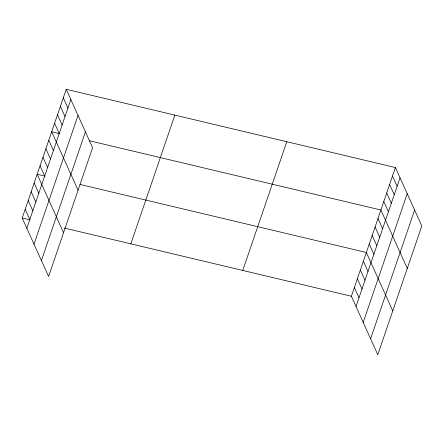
<?xml version="1.0" encoding="UTF-8"?>
<svg xmlns="http://www.w3.org/2000/svg" width="444" height="444" viewBox="0 0 444 444"><rect width="100%" height="100%" fill="white"/><g stroke="black" fill="none" stroke-linecap="round" stroke-linejoin="round"><path stroke-width="0.67" d="M66.217 89.3L92.602 147.741L48.585 276.473L22.2 218.037L66.217 89.3L395.415 167.527L421.8 225.963L377.783 354.701L351.398 296.259L395.415 167.527M26.823 228.277L70.84 99.545M34.005 244.183L78.022 115.446M41.403 260.573L85.42 131.835M130.836 243.85L174.853 115.118M242.763 270.446L286.78 141.714M356.021 306.499L400.038 177.767M363.203 322.405L407.22 193.673M370.601 338.794L414.618 210.056M59.59 133.661L51.693 131.785L78.077 190.221M89.222 140.704L380.891 210.006L407.276 268.442M45.066 176.146L37.168 174.27L63.553 232.706M79.959 184.438L366.361 252.492L392.751 310.928M22.2 218.037L30.103 219.913M64.336 228.049L351.398 296.259M392.507 176.024L397.136 186.264M389.604 184.515L394.228 194.761M386.702 193.012L391.325 203.258M383.794 201.509L388.417 211.755M377.983 218.504L382.606 228.743M375.08 227.001L379.703 237.24M372.172 235.498L376.795 245.737M369.269 243.995L373.892 254.234M363.37 261.244L367.993 271.484M360.378 269.996L365.001 280.242M357.387 278.754L362.01 288.994M354.39 287.507L359.013 297.746M63.314 97.797L67.938 108.042M60.406 106.294L65.029 116.533M57.504 114.791L62.127 125.03M54.595 123.288L59.219 133.527M48.785 140.282L53.408 150.522M45.882 148.779L50.505 159.019M42.974 157.276L47.602 167.516M40.071 165.773L44.694 176.013M34.171 183.022L38.795 193.262M31.18 191.775L35.803 202.014M28.188 200.527L32.812 210.772M25.191 209.285L29.815 219.525"/></g></svg>
